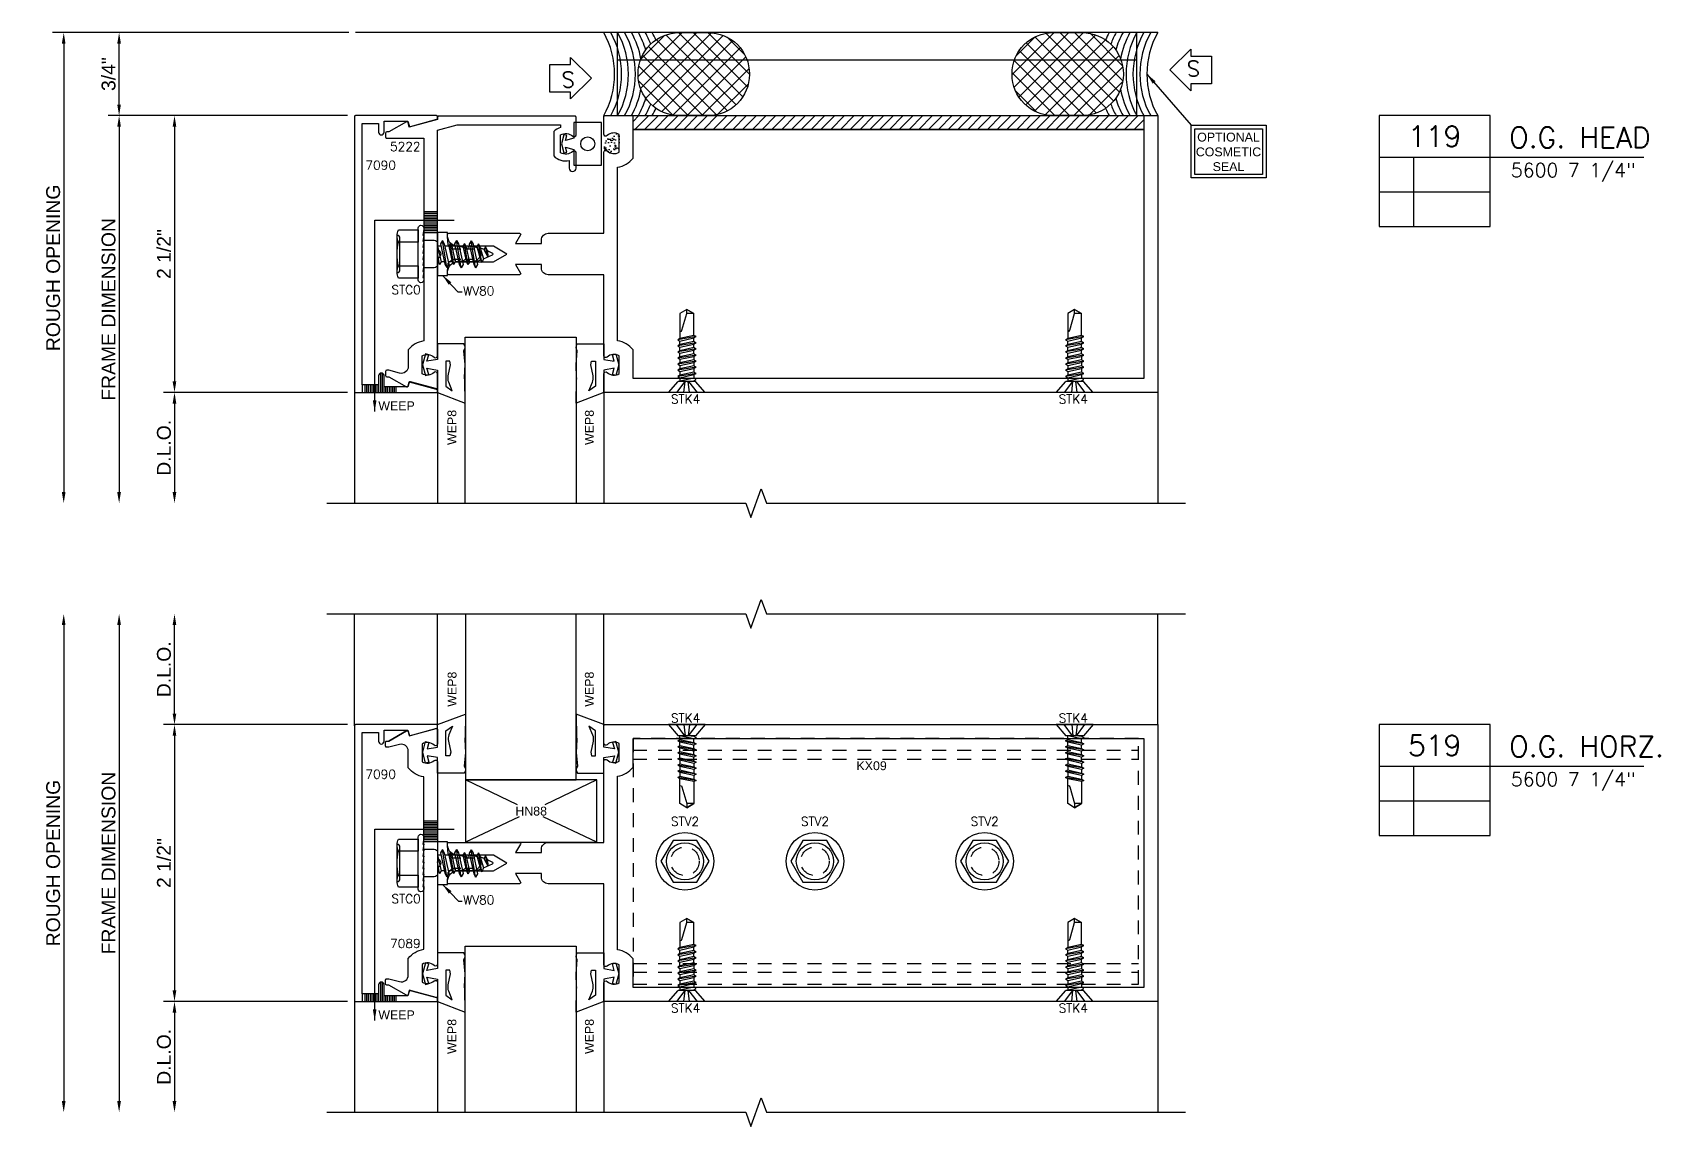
# Model space of a CAD drawing. Header units: inches. Extents: x -1 to 102, y -34 to 13.
# Drawn here: x 87.68 to 102.37, y 3.54 to 13.42 of the extents above; entities that cross this region are included whole.
import ezdxf
from ezdxf.enums import TextEntityAlignment as Align

# ---------------------------------------------------------------- set-up
doc = ezdxf.new("R2010")
doc.units = ezdxf.units.IN
doc.header["$LTSCALE"] = 0.5
doc.header["$MEASUREMENT"] = 0
doc.linetypes.add('HIDDEN', pattern=[0.375, 0.25, -0.125])
for name, color, linetype in [('EFCO_0', 7, 'Continuous'), ('EFCO_SD TEXT', 7, 'Continuous'), ('ZE-ANNO-LINE-HIDD', 2, 'HIDDEN'), ('ZE-ANNO-TEXT', 3, 'Continuous'), ('ZE-ANNO-TEXT-FSNR', 1, 'Continuous'), ('ZE-ANNO-TEXT-WSTP', 1, 'Continuous'), ('ZE-ANNO-TEXT-XTRU', 6, 'Continuous'), ('ZE-GLAZ-BLOK', 1, 'Continuous'), ('ZE-GLAZ-FSNR', 3, 'Continuous'), ('ZE-GLAZ-GLAS', 3, 'Continuous'), ('ZE-GLAZ-WSTP', 3, 'Continuous'), ('ZE-GLAZ-XTRU', 7, 'Continuous'), ('ZE-GLAZ-XTRU-MBND', 9, 'Continuous')]:
    doc.layers.add(name, color=color, linetype=linetype)
doc.styles.add('EFCO', font='arial.ttf')
doc.styles.add('ROMANS', font='romans.shx')
doc.styles.add('simplex', font='simplex.shx')
doc.dimstyles.new('STD1', dxfattribs={"dimtxt": 0.125, "dimasz": 0.1, "dimexe": 0.1, "dimexo": 0.0625, "dimgap": 0.03, "dimtad": 1, "dimdec": 5, "dimzin": 4, "dimdsep": 46, "dimlunit": 4, "dimtxsty": 'EFCO', "dimcen": 0.09, "dimclrd": 1, "dimclre": 1, "dimclrt": 3, "dimazin": 0, "dimtfac": 1, "dimtdec": 5, "dimtmove": 0, "dimatfit": 3, "dimfxl": 1, "dimfrac": 2, "dimtolj": 1, "dimtzin": 0, "dimarcsym": 0})

# ---------------------------------------------------------------- blocks, each defined once
blk = doc.blocks.new('SYM')
at = {"layer": 'EFCO_0', "color": 5, "linetype": 'Continuous'}
for p, q in [((0, 0), (0, -1)), ((1, 0), (0, 0)), ((1, -1), (1, 0)), ((0, -0.375), (2.388, -0.375)), ((0.313, -1), (0.313, -0.375)), ((0, -0.688), (1, -0.688)), ((0, -1), (1, -1))]:
    blk.add_line(p, q, dxfattribs=at)
at = {"layer": 'EFCO_0', "color": 3, "style": 'simplex'}
for tag, height, p in [('DETAIL', 0.188, (0.5, -0.188)), ('REF', 0.125, (0.159, -0.531)), ('REF', 0.125, (0.659, -0.531)), ('REF', 0.125, (0.159, -0.836)), ('REF', 0.125, (0.659, -0.836))]:
    blk.add_attdef(tag, text='', height=height, dxfattribs=at).set_placement(p, align=Align.MIDDLE_CENTER)
for p, height in [((1.172, -0.291), 0.188), ((1.188, -0.556), 0.125)]:
    blk.add_attdef('DES.', p, '', height=height, dxfattribs=at)
blk = doc.blocks.new('*D309')
at = {"layer": 'Defpoints', "color": 0, "linetype": 'Continuous', "transparency": 16777216}
for p in [(88.962, 8.169), (90.337, 8.169), (90.587, 7.169)]:
    blk.add_point(p, dxfattribs=at)
at = {"layer": 'EFCO_0', "color": 1, "linetype": 'Continuous', "lineweight": -2, "transparency": 16777216}
for p, q in [((88.962, 7.269), (88.962, 8.069)), ((90.524, 7.169), (88.862, 7.169))]:
    blk.add_line(p, q, dxfattribs=at)
at = {"layer": 'EFCO_0', "color": 1, "linetype": 'Continuous', "transparency": 16777216}
for points in [[(88.945, 8.069), (88.978, 8.069), (88.962, 8.169)], [(88.945, 7.269), (88.978, 7.269), (88.962, 7.169)]]:
    blk.add_solid(points, dxfattribs=at)
at = {"layer": 'EFCO_0', "color": 3, "linetype": 'Continuous', "transparency": 16777216, "insert": (88.867, 7.669), "char_height": 0.125, "attachment_point": 5, "rotation": 90, "style": 'EFCO'}
blk.add_mtext('\\A1;D.L.O.', dxfattribs=at)
blk = doc.blocks.new('*D310')
at = {"layer": 'Defpoints', "color": 0, "linetype": 'Continuous', "transparency": 16777216}
for p in [(90.587, 4.669), (88.962, 3.669), (90.337, 3.669)]:
    blk.add_point(p, dxfattribs=at)
at = {"layer": 'EFCO_0', "color": 1, "linetype": 'Continuous', "lineweight": -2, "transparency": 16777216}
for p, q in [((90.524, 4.669), (88.862, 4.669)), ((88.962, 4.569), (88.962, 3.769))]:
    blk.add_line(p, q, dxfattribs=at)
at = {"layer": 'EFCO_0', "color": 1, "linetype": 'Continuous', "transparency": 16777216}
for points in [[(88.945, 4.569), (88.978, 4.569), (88.962, 4.669)], [(88.945, 3.769), (88.978, 3.769), (88.962, 3.669)]]:
    blk.add_solid(points, dxfattribs=at)
at = {"layer": 'EFCO_0', "color": 3, "linetype": 'Continuous', "transparency": 16777216, "insert": (88.867, 4.169), "char_height": 0.125, "attachment_point": 5, "rotation": 90, "style": 'EFCO'}
blk.add_mtext('\\A1;D.L.O.', dxfattribs=at)
blk = doc.blocks.new('*D311')
at = {"layer": 'Defpoints', "color": 0, "linetype": 'Continuous', "transparency": 16777216}
for p in [(90.587, 7.169), (88.962, 4.669), (90.587, 4.669)]:
    blk.add_point(p, dxfattribs=at)
at = {"layer": 'EFCO_0', "color": 1, "linetype": 'Continuous', "lineweight": -2, "transparency": 16777216}
for p, q in [((90.524, 7.169), (88.862, 7.169)), ((88.962, 7.069), (88.962, 4.769)), ((90.524, 4.669), (88.862, 4.669))]:
    blk.add_line(p, q, dxfattribs=at)
at = {"layer": 'EFCO_0', "color": 1, "linetype": 'Continuous', "transparency": 16777216}
for points in [[(88.945, 7.069), (88.978, 7.069), (88.962, 7.169)], [(88.945, 4.769), (88.978, 4.769), (88.962, 4.669)]]:
    blk.add_solid(points, dxfattribs=at)
at = {"layer": 'EFCO_0', "color": 3, "linetype": 'Continuous', "transparency": 16777216, "insert": (88.867, 5.919), "char_height": 0.125, "attachment_point": 5, "rotation": 90, "style": 'EFCO'}
blk.add_mtext('\\A1;2 1/2"', dxfattribs=at)
blk = doc.blocks.new('*D312')
at = {"layer": 'Defpoints', "color": 0, "linetype": 'Continuous', "transparency": 16777216}
for p in [(90.337, 8.169), (88.462, 3.669), (90.337, 3.669)]:
    blk.add_point(p, dxfattribs=at)
at = {"layer": 'EFCO_0', "color": 1, "linetype": 'Continuous', "lineweight": -2, "transparency": 16777216}
blk.add_line((88.462, 8.069), (88.462, 3.769), dxfattribs=at)
at = {"layer": 'EFCO_0', "color": 1, "linetype": 'Continuous', "transparency": 16777216}
for points in [[(88.445, 8.069), (88.478, 8.069), (88.462, 8.169)], [(88.445, 3.769), (88.478, 3.769), (88.462, 3.669)]]:
    blk.add_solid(points, dxfattribs=at)
at = {"layer": 'EFCO_0', "color": 3, "linetype": 'Continuous', "transparency": 16777216, "insert": (88.367, 5.919), "char_height": 0.125, "attachment_point": 5, "rotation": 90, "style": 'EFCO'}
blk.add_mtext('\\A1;FRAME DIMENSION', dxfattribs=at)
blk = doc.blocks.new('STV2HD')
at = {"layer": 'ZE-GLAZ-FSNR'}
blk.add_lwpolyline([(-0.108, 0.188), (-0.217, 0), (-0.108, -0.188), (0.108, -0.188), (0.217, 0), (0.108, 0.188)], close=True, dxfattribs=at)
for radius in [0.26, 0.168]:
    blk.add_circle((0, 0), radius, dxfattribs=at)
at = {"layer": 'ZE-ANNO-TEXT-FSNR', "style": 'EFCO', "flags": 8}
blk.add_attdef('FSTN#', text='', height=0.08, dxfattribs=at).set_placement((0, 0.36), align=Align.MIDDLE_CENTER)
blk = doc.blocks.new('kx09')
at = {"layer": 'ZE-ANNO-LINE-HIDD'}
for p, q in [((0, -0.107), (4.563, -0.107)), ((0, -0.187), (4.563, -0.187)), ((0, -2.031), (4.563, -2.031)), ((0, -2.111), (4.563, -2.111))]:
    blk.add_line(p, q, dxfattribs=at)
blk.add_lwpolyline([(4.563, 0), (0, 0), (0, -2.218), (4.563, -2.218)], close=True, dxfattribs=at)
for centre in [(0.468, -1.109), (1.641, -1.109), (3.173, -1.109)]:
    blk.add_circle(centre, 0.129, dxfattribs=at)
at = {"layer": 'ZE-GLAZ-FSNR'}
ref = blk.add_blockref('STV2HD', (0.468, -1.109), dxfattribs=at)
ref.add_attrib('FSTN#', 'STV2', dxfattribs={"layer": 'ZE-ANNO-TEXT-FSNR', "height": 0.08, "style": 'ROMANS'}).set_placement((0.468, -0.749), align=Align.MIDDLE_CENTER)
ref = blk.add_blockref('STV2HD', (1.641, -1.109), dxfattribs=at)
ref.add_attrib('FSTN#', 'STV2', dxfattribs={"layer": 'ZE-ANNO-TEXT-FSNR', "height": 0.08, "style": 'ROMANS'}).set_placement((1.641, -0.749), align=Align.MIDDLE_CENTER)
ref = blk.add_blockref('STV2HD', (3.173, -1.109), dxfattribs=at)
ref.add_attrib('FSTN#', 'STV2', dxfattribs={"layer": 'ZE-ANNO-TEXT-FSNR', "height": 0.08, "style": 'ROMANS'}).set_placement((3.173, -0.749), align=Align.MIDDLE_CENTER)
at = {"layer": 'ZE-ANNO-TEXT-XTRU', "style": 'EFCO'}
blk.add_text('KX09', height=0.08, dxfattribs=at).set_placement((2.016, -0.286))
blk = doc.blocks.new('7239')
at = {"layer": 'ZE-GLAZ-XTRU', "ltscale": 0.5}
for points in [[(1.063, -0.511), (1.063, -0.01), (0.332, -0.01, -0.652555), (0.319, 0.02, 0.329088), (0.33, 0.13), (0.17, 0.13, 0.329088), (0.181, 0.02, -0.652555), (0.168, -0.01), (0.01, -0.01, -0.414214), (0, 0), (0, 4.99), (2.5, 4.99), (2.5, 0, -0.414214), (2.49, -0.01), (2.332, -0.01, -0.652555), (2.319, 0.02, 0.329088), (2.33, 0.13), (2.17, 0.13, 0.329088), (2.181, 0.02, -0.652555), (2.168, -0.01), (1.437, -0.01), (1.437, -0.511, -0.414214), (1.375, -0.573), (1.344, -0.573), (1.344, -0.806), (1.422, -0.761, -0.57735), (1.437, -0.77), (1.437, -1.41, -0.414214), (1.427, -1.42), (1.413, -1.42, -0.414214), (1.32, -1.327), (1.32, -1.006), (1.25, -0.885), (1.18, -1.006), (1.18, -1.327, -0.414214), (1.087, -1.42), (1.073, -1.42, -0.414214), (1.063, -1.41), (1.063, -0.77, -0.57735), (1.078, -0.761), (1.156, -0.806), (1.156, -0.573), (1.125, -0.573, -0.414214)], [(2.375, 4.865), (2.375, 0.255), (2.116, 0.255, 0.192798), (2.034, 0.115), (0.466, 0.115, 0.192798), (0.384, 0.255), (0.125, 0.255), (0.125, 4.865)]]:
    blk.add_lwpolyline(points, format="xyb", close=True, dxfattribs=at)
at = {"layer": 'ZE-ANNO-TEXT-XTRU', "ltscale": 0.5, "style": 'EFCO', "flags": 8}
blk.add_attdef('DIENO', text='', height=0.08, rotation=90, dxfattribs=at).set_placement((1.254, -0.276), align=Align.MIDDLE_CENTER)
blk = doc.blocks.new('STK4S')
at = {"layer": 'ZE-GLAZ-FSNR'}
for p, q in [((0, -0.166), (0, 0.166)), ((0, 0.166), (0.1, 0.079)), ((0.1, -0.079), (0.1, 0.079)), ((0.102, 0.062), (0.1, 0.065)), ((0.129, -0.062), (0.102, 0.062)), ((0.133, 0.062), (0.102, 0.062)), ((0.145, 0.083), (0.133, 0.062)), ((0.133, 0.062), (0.161, -0.062)), ((0.172, -0.083), (0.145, 0.083)), ((0.157, 0.062), (0.145, 0.083)), ((0.184, -0.062), (0.157, 0.062)), ((0.188, 0.062), (0.157, 0.062)), ((0.2, 0.083), (0.188, 0.062)), ((0.188, 0.062), (0.216, -0.062)), ((0.228, -0.083), (0.2, 0.083)), ((0.212, 0.062), (0.2, 0.083)), ((0.239, -0.062), (0.212, 0.062)), ((0.243, 0.062), (0.212, 0.062)), ((0.255, 0.083), (0.243, 0.062)), ((0.243, 0.062), (0.271, -0.062)), ((0.267, 0.062), (0.255, 0.083)), ((0.283, -0.083), (0.255, 0.083)), ((0.295, -0.062), (0.267, 0.062)), ((0.299, 0.062), (0.267, 0.062)), ((0.31, 0.083), (0.299, 0.062)), ((0.299, 0.062), (0.326, -0.062)), ((0.338, -0.083), (0.31, 0.083)), ((0.322, 0.062), (0.31, 0.083)), ((0.35, -0.062), (0.322, 0.062)), ((0.322, 0.062), (0.354, 0.062)), ((0.366, 0.083), (0.354, 0.062)), ((0.354, 0.062), (0.381, -0.062)), ((0.393, -0.083), (0.366, 0.083)), ((0.377, 0.062), (0.366, 0.083)), ((0.405, -0.062), (0.377, 0.062)), ((0.377, 0.062), (0.409, 0.062)), ((0.421, 0.083), (0.409, 0.062)), ((0.409, 0.062), (0.437, -0.062)), ((0.448, -0.083), (0.421, 0.083)), ((0.433, 0.062), (0.421, 0.083)), ((0.46, -0.062), (0.433, 0.062)), ((0.433, 0.062), (0.464, 0.062)), ((0.476, 0.083), (0.464, 0.062)), ((0.464, 0.062), (0.492, -0.062)), ((0.504, -0.083), (0.476, 0.083)), ((0.488, 0.062), (0.476, 0.083)), ((0.515, -0.062), (0.488, 0.062)), ((0, -0.166), (0.1, -0.079)), ((0.1, -0.038), (0.105, -0.062)), ((0.105, -0.062), (0.1, -0.062)), ((0.105, -0.062), (0.117, -0.083)), ((0.117, -0.083), (0.129, -0.062)), ((0.161, -0.062), (0.129, -0.062)), ((0.161, -0.062), (0.172, -0.083)), ((0.172, -0.083), (0.184, -0.062)), ((0.216, -0.062), (0.184, -0.062)), ((0.216, -0.062), (0.228, -0.083)), ((0.228, -0.083), (0.239, -0.062)), ((0.271, -0.062), (0.239, -0.062)), ((0.271, -0.062), (0.283, -0.083)), ((0.283, -0.083), (0.295, -0.062)), ((0.326, -0.062), (0.295, -0.062)), ((0.326, -0.062), (0.338, -0.083)), ((0.338, -0.083), (0.35, -0.062)), ((0.35, -0.062), (0.381, -0.062)), ((0.381, -0.062), (0.393, -0.083)), ((0.393, -0.083), (0.405, -0.062)), ((0.405, -0.062), (0.437, -0.062)), ((0.437, -0.062), (0.448, -0.083)), ((0.448, -0.083), (0.46, -0.062)), ((0.46, -0.062), (0.492, -0.062)), ((0.492, -0.062), (0.504, -0.083)), ((0.504, -0.083), (0.515, -0.062))]:
    blk.add_line(p, q, dxfattribs=at)
for points in [[(0.1, 0.019), (0, 0.095)], [(0, 0.026), (0.1, 0.015)], [(0.515, -0.062), (0.712, -0.062), (0.75, 0), (0.712, 0.062), (0.488, 0.062)], [(0, -0.023), (0.1, -0.012)], [(0.1, -0.016), (0, -0.092)]]:
    blk.add_lwpolyline(points, dxfattribs=at)
blk.add_lwpolyline([(0.55, 0.062), (0.55, 0.059, 0.333704), (0.561, 0.044), (0.712, 0), (0.75, 0), (0.712, -0.062), (0.712, 0)], format="xyb", dxfattribs=at)
at = {"layer": 'ZE-ANNO-TEXT-FSNR', "style": 'EFCO', "flags": 8}
blk.add_attdef('FSTN#', text='', height=0.08, rotation=270, dxfattribs=at).set_placement((-0.1, 0), align=Align.MIDDLE_CENTER)
blk = doc.blocks.new('HN88')
at = {"layer": 'ZE-GLAZ-BLOK'}
for p, q in [((0.471, -0.223), (0, 0)), ((1.187, 0), (0.716, -0.223)), ((0.486, -0.332), (0, -0.562)), ((1.187, -0.562), (0.701, -0.332))]:
    blk.add_line(p, q, dxfattribs=at)
blk.add_lwpolyline([(1.187, -0.562), (1.187, 0), (0, 0), (0, -0.562)], close=True, dxfattribs=at)
at = {"layer": 'ZE-ANNO-TEXT-XTRU', "style": 'EFCO', "flags": 8}
blk.add_attdef('BKNO', text='', height=0.08, dxfattribs=at).set_placement((0.594, -0.281), align=Align.MIDDLE_CENTER)
blk = doc.blocks.new('WEP8 COMPRESSED')
at = {"layer": 'ZE-GLAZ-WSTP'}
for points in [[(-0.188, -0.135), (-0.048, -0.135), (-0.031, -0.04), (-0.089, -0.056), (-0.098, -0.026), (0, 0), (0.097, -0.026), (0.089, -0.056), (0.031, -0.04), (0.048, -0.135), (0.25, -0.135), (0.346, -0.385), (0.133, -0.382, 0.152568), (0.115, -0.38), (-0.001, -0.385), (-0.126, -0.374, -0.354839), (-0.188, -0.374)], [(0.101, -0.232), (0, -0.253), (-0.032, -0.245), (-0.032, -0.209), (0.194, -0.209), (0.236, -0.269), (0.158, -0.237, 0.152568)]]:
    blk.add_lwpolyline(points, format="xyb", close=True, dxfattribs=at)
at = {"layer": 'ZE-ANNO-TEXT-XTRU', "style": 'EFCO', "flags": 8}
blk.add_attdef('WEP8', text='', height=0.08, dxfattribs=at).set_placement((0.056, -0.499), align=Align.MIDDLE_CENTER)
blk = doc.blocks.new('*U84')
at = {"layer": 'ZE-GLAZ-WSTP'}
ref = blk.add_blockref('WEP8 COMPRESSED', (-0.25, -0.135), dxfattribs=dict(at, xscale=-1, rotation=180))
ref.add_attrib('WEP8', 'WEP8', dxfattribs={"layer": 'ZE-ANNO-TEXT-XTRU', "height": 0.08, "style": 'EFCO'}).set_placement((0.32, 0.131), align=Align.MIDDLE_CENTER)
blk = doc.blocks.new('*U85')
at = {"layer": 'ZE-GLAZ-WSTP'}
ref = blk.add_blockref('WEP8 COMPRESSED', (-0.25, 0.135), dxfattribs=at)
ref.add_attrib('WEP8', 'WEP8', dxfattribs={"layer": 'ZE-ANNO-TEXT-XTRU', "height": 0.08, "style": 'EFCO'}).set_placement((0.32, -0.13), align=Align.MIDDLE_CENTER)
blk = doc.blocks.new('5625G1INSL')
at = {"layer": 'ZE-GLAZ-GLAS'}
blk.add_lwpolyline([(-0.453, 2.156), (-0.453, 0.656), (0.547, 0.656), (0.547, 2.156)], dxfattribs=at)
at = {"layer": 'ZE-GLAZ-XTRU-MBND'}
for p, q in [((-0.703, 1.156), (-0.703, 2.156)), ((0.797, 1.156), (0.797, 2.156))]:
    blk.add_line(p, q, dxfattribs=at)
at = {"layer": 'ZE-GLAZ-BLOK'}
blk.add_blockref('HN88', (-0.453, 0.656), dxfattribs=at).add_auto_attribs({'BKNO': 'HN88'})
at = {"layer": 'ZE-GLAZ-WSTP', "linetype": 'Continuous', "rotation": 89.99999999999999}
for name, p in [('*U85', (-0.703, 1.156)), ('*U84', (0.797, 1.156))]:
    blk.add_blockref(name, p, dxfattribs=at)
blk = doc.blocks.new('*U35')
at = {"layer": 'ZE-GLAZ-WSTP'}
ref = blk.add_blockref('WEP8 COMPRESSED', (0.25, 0.135), dxfattribs=dict(at, xscale=-1))
ref.add_attrib('WEP8', 'WEP8', dxfattribs={"layer": 'ZE-ANNO-TEXT-XTRU', "height": 0.08, "style": 'EFCO'}).set_placement((-0.316, -0.13), align=Align.MIDDLE_CENTER)
blk = doc.blocks.new('*U36')
at = {"layer": 'ZE-GLAZ-WSTP'}
ref = blk.add_blockref('WEP8 COMPRESSED', (0.25, -0.135), dxfattribs=dict(at, rotation=180))
ref.add_attrib('WEP8', 'WEP8', dxfattribs={"layer": 'ZE-ANNO-TEXT-XTRU', "height": 0.08, "style": 'EFCO'}).set_placement((-0.316, 0.13), align=Align.MIDDLE_CENTER)
blk = doc.blocks.new('5625G1INHD')
at = {"layer": 'ZE-GLAZ-GLAS'}
blk.add_lwpolyline([(-1.251, -1), (-1.251, 0.5), (-0.25, 0.5), (-0.25, -1)], dxfattribs=at)
at = {"layer": 'ZE-GLAZ-XTRU-MBND'}
for p, q in [((-1.501, 0), (-1.501, -1)), ((0, 0), (0, -1))]:
    blk.add_line(p, q, dxfattribs=at)
at = {"layer": 'ZE-GLAZ-WSTP', "linetype": 'Continuous', "rotation": 90}
for name, p in [('*U35', (-1.501, 0)), ('*U36', (0, 0))]:
    blk.add_blockref(name, p, dxfattribs=at)
blk = doc.blocks.new('7089')
at = {"layer": 'EFCO_0', "color": 5, "linetype": 'Continuous', "ltscale": 0.5}
blk.add_lwpolyline([(-1.194, -0.281, -0.493145), (-1.188, -0.266), (-1.149, -0.256), (-1.215, -0.013, -0.493145), (-1.205, 0), (-1.077, 0, -0.652555), (-1.064, -0.03, 0.329088), (-1.075, -0.14), (-0.915, -0.14, 0.329088), (-0.926, -0.03, -0.652555), (-0.913, 0), (0.913, 0, -0.652555), (0.926, -0.03, 0.329088), (0.915, -0.14), (1.075, -0.14, 0.329088), (1.064, -0.03, -0.652555), (1.077, 0), (1.205, 0, -0.493145), (1.215, -0.013), (1.149, -0.256), (1.188, -0.266, -0.493145), (1.194, -0.281), (1.102, -0.439), (1.102, -0.459, -0.414214), (1.092, -0.469), (1.055, -0.469, -0.414214), (1.045, -0.459), (1.045, -0.439), (1.071, -0.343, 0.493145), (1.011, -0.265), (0.861, -0.265, -0.192798), (0.779, -0.125), (-0.779, -0.125, -0.192798), (-0.861, -0.265), (-1.011, -0.265, 0.493145), (-1.071, -0.343), (-1.045, -0.439), (-1.045, -0.459, -0.414214), (-1.055, -0.469), (-1.092, -0.469, -0.414214), (-1.102, -0.459), (-1.102, -0.439), (-1.194, -0.281), (-1.102, -0.439)], format="xyb", dxfattribs=at)
at = {"layer": 'EFCO_SD TEXT', "color": 1, "linetype": 'Continuous', "style": 'simplex'}
blk.add_text('7089', height=0.08, rotation=90, dxfattribs=at).set_placement((0.766, -0.428))
blk = doc.blocks.new('STC0S')
at = {"layer": 'ZE-GLAZ-FSNR'}
for p, q in [((-0.168, 0.24), (-0.168, 0.24)), ((-0.162, 0.24), (0.162, 0.24)), ((0.168, 0.24), (0.168, 0.24)), ((-0.095, -0.143), (0.011, -0.125)), ((-0.071, -0.129), (-0.095, -0.143)), ((-0.071, -0.156), (-0.095, -0.143)), ((-0.071, -0.129), (-0.071, -0.125)), ((-0.053, -0.125), (-0.071, -0.129)), ((0.07, -0.125), (-0.071, -0.156)), ((0.072, -0.155), (0.072, -0.125)), ((-0.071, -0.186), (-0.071, -0.156)), ((-0.071, -0.256), (-0.071, -0.222)), ((-0.071, -0.315), (-0.071, -0.283)), ((0.072, -0.224), (0.072, -0.19)), ((0.072, -0.283), (0.072, -0.252)), ((-0.071, -0.383), (-0.071, -0.35)), ((-0.071, -0.445), (-0.071, -0.41)), ((0.072, -0.351), (0.072, -0.318)), ((0.072, -0.413), (0.072, -0.379)), ((-0.055, -0.511), (-0.069, -0.48)), ((0.042, -0.543), (0.057, -0.51)), ((0.07, -0.48), (0.072, -0.474)), ((0.072, -0.474), (0.072, -0.448))]:
    blk.add_line(p, q, dxfattribs=at)
for points in [[(-0.108, 0.227), (-0.108, 0.05), (-0.217, 0.05), (-0.217, 0.227, -0.23094), (-0.108, 0.227, -0.057544), (0, 0.24)], [(-0.168, 0.24, 0.414214), (-0.143, 0.215), (0.108, 0.215)], [(0, 0.24, -0.057544), (0.108, 0.227, -0.23094), (0.217, 0.227), (0.217, 0.05), (0.108, 0.05), (0.108, 0.227)], [(0.108, 0.215), (0.143, 0.215, 0.414214), (0.168, 0.24, 0.414214)]]:
    blk.add_lwpolyline(points, format="xyb", dxfattribs=at)
at = {"layer": 'ZE-GLAZ-FSNR', "flags": 128}
blk.add_lwpolyline([(-0.048, 0.009), (-0.048, 0), (-0.102, 0.009), (-0.102, 0), (-0.157, 0.009), (-0.157, 0), (-0.211, 0.009), (-0.211, 0), (-0.235, 0, -0.414214), (-0.26, 0.025), (-0.26, 0.025, -0.414214), (-0.235, 0.05), (0.235, 0.05, -0.414214), (0.26, 0.025), (0.26, 0.025, -0.414214), (0.235, 0), (0.225, 0), (0.171, 0.009), (0.171, 0), (0.116, 0.009), (0.116, 0), (0.061, 0.009), (0.061, 0), (0.007, 0.009), (0.007, 0)], format="xyb", close=True, dxfattribs=at)
for points in [[(0.125, 0.007), (0.125, -0.094, -0.414214), (0.094, -0.125), (-0.094, -0.125, -0.414214), (-0.125, -0.094), (-0.125, 0.004)], [(-0.043, -0.538), (-0.008, -0.62, 0.665055), (0.009, -0.619), (0.028, -0.575)]]:
    blk.add_lwpolyline(points, format="xyb", dxfattribs=at)
for points in [[(0.121, -0.296), (0.091, -0.314), (-0.094, -0.355), (-0.124, -0.337), (0.121, -0.296), (0.091, -0.279), (-0.094, -0.319), (-0.124, -0.337)], [(0.123, -0.168), (0.092, -0.185), (-0.092, -0.226), (-0.123, -0.209), (0.123, -0.168), (0.092, -0.15), (-0.092, -0.191), (-0.123, -0.209)], [(0.096, -0.239), (0.072, -0.253), (-0.071, -0.284), (-0.095, -0.271), (0.096, -0.239), (0.072, -0.225), (-0.071, -0.257), (-0.095, -0.271)], [(0.12, -0.427), (0.089, -0.445), (-0.096, -0.486), (-0.126, -0.468), (0.12, -0.427), (0.089, -0.41), (-0.096, -0.451), (-0.126, -0.468)], [(0.094, -0.367), (0.071, -0.381), (-0.073, -0.413), (-0.096, -0.399), (0.094, -0.367), (0.071, -0.354), (-0.073, -0.385), (-0.096, -0.399)], [(0.092, -0.493), (0.069, -0.479), (-0.054, -0.511), (-0.078, -0.524), (0.092, -0.493), (0.055, -0.51), (-0.042, -0.539), (-0.078, -0.524)], [(0.065, -0.556), (0.041, -0.543), (-0.025, -0.578), (0.065, -0.556), (0.027, -0.576), (-0.025, -0.578)]]:
    blk.add_lwpolyline(points, dxfattribs=at)
at = {"layer": 'ZE-ANNO-TEXT-FSNR', "style": 'EFCO', "flags": 8}
blk.add_attdef('FSTN#', text='', height=0.08, dxfattribs=at).set_placement((0, 0.34), align=Align.MIDDLE_CENTER)
blk = doc.blocks.new('WV80MD')
at = {"layer": 'EFCO_0', "color": 3}
blk.add_lwpolyline([(-0.09, -0.38), (0, -0.38), (0, -0.354), (0, -0.346), (0.005, -0.271), (0.044, -0.232), (0.121, -0.232), (0.068, -0.235), (0.07, -0.257), (0.132, -0.25, 0.161357), (0.153, -0.24, -0.191866), (0.174, -0.232), (0.237, -0.232), (0.184, -0.235), (0.186, -0.257), (0.248, -0.25, 0.169459), (0.266, -0.241), (0.295, -0.212, 0.414214), (0.295, -0.162), (0.266, -0.133, 0.169459), (0.248, -0.124), (0.186, -0.117), (0.184, -0.139), (0.237, -0.142), (0.174, -0.142, -0.191866), (0.153, -0.134, 0.161357), (0.132, -0.124), (0.07, -0.117), (0.068, -0.139), (0.121, -0.142), (0.044, -0.142), (0.005, -0.103), (0, -0.028), (0, -0.02), (0, 0.006), (-0.09, 0.006), (-0.09, -0.02), (-0.09, -0.028), (-0.09, -0.147, -0.713871), (-0.09, -0.227), (-0.09, -0.346), (-0.09, -0.354)], format="xyb", close=True, dxfattribs=at)
blk = doc.blocks.new('7090MD')
at = {"layer": 'EFCO_0', "color": 5, "linetype": 'Continuous', "ltscale": 0.5}
blk.add_lwpolyline([(2.42, 0.07), (0.06, 0.07), (0.06, 0.217), (0.14, 0.217, 1), (0.14, 0.267), (0.04, 0.267), (0.04, 0.482), (0.08, 0.493, 0.414183), (0.087, 0.505), (0.023, 0.743, 0.339483), (0.013, 0.75), (0, 0.75, 0.414214), (-0.01, 0.74), (-0.01, 0.01, 0.414214), (0, 0), (2.48, 0, 0.414214), (2.49, 0.01), (2.49, 0.74, 0.414214), (2.48, 0.75), (2.467, 0.75, 0.339483), (2.457, 0.743), (2.393, 0.505, 0.414183), (2.4, 0.493), (2.44, 0.482), (2.44, 0.267), (2.34, 0.267, 1), (2.34, 0.217), (2.42, 0.217)], format="xyb", close=True, dxfattribs=at)
at = {"layer": 'EFCO_SD TEXT', "color": 1, "linetype": 'Continuous', "ltscale": 0.5, "style": 'simplex'}
blk.add_text('7090', height=0.08, rotation=90, dxfattribs=at).set_placement((0.478, 0.099))
blk = doc.blocks.new('*D318')
at = {"layer": 'Defpoints', "color": 0, "linetype": 'Continuous', "transparency": 16777216}
for p in [(90.337, 8.169), (87.962, 3.669), (90.337, 3.669)]:
    blk.add_point(p, dxfattribs=at)
at = {"layer": 'EFCO_0', "color": 1, "linetype": 'Continuous', "lineweight": -2, "transparency": 16777216}
blk.add_line((87.962, 8.069), (87.962, 3.769), dxfattribs=at)
at = {"layer": 'EFCO_0', "color": 1, "linetype": 'Continuous', "transparency": 16777216}
for points in [[(87.945, 8.069), (87.978, 8.069), (87.962, 8.169)], [(87.945, 3.769), (87.978, 3.769), (87.962, 3.669)]]:
    blk.add_solid(points, dxfattribs=at)
at = {"layer": 'EFCO_0', "color": 3, "linetype": 'Continuous', "transparency": 16777216, "insert": (87.867, 5.919), "char_height": 0.125, "attachment_point": 5, "rotation": 90, "style": 'EFCO'}
blk.add_mtext('\\A1;ROUGH OPENING', dxfattribs=at)
blk = doc.blocks.new('*D417')
at = {"layer": 'Defpoints', "color": 0, "linetype": 'Continuous', "transparency": 16777216}
for p in [(88.462, 13.419), (90.597, 13.419), (90.587, 12.669)]:
    blk.add_point(p, dxfattribs=at)
at = {"layer": 'EFCO_0', "color": 1, "linetype": 'Continuous', "lineweight": -2, "transparency": 16777216}
for p, q in [((90.534, 13.419), (88.362, 13.419)), ((88.462, 12.769), (88.462, 13.319)), ((90.524, 12.669), (88.362, 12.669))]:
    blk.add_line(p, q, dxfattribs=at)
at = {"layer": 'EFCO_0', "color": 1, "linetype": 'Continuous', "transparency": 16777216}
for points in [[(88.445, 13.319), (88.478, 13.319), (88.462, 13.419)], [(88.445, 12.769), (88.478, 12.769), (88.462, 12.669)]]:
    blk.add_solid(points, dxfattribs=at)
at = {"layer": 'EFCO_0', "color": 3, "linetype": 'Continuous', "transparency": 16777216, "insert": (88.367, 13.044), "char_height": 0.125, "attachment_point": 5, "rotation": 90, "style": 'EFCO'}
blk.add_mtext('\\A1;3/4"', dxfattribs=at)
blk = doc.blocks.new('*D418')
at = {"layer": 'Defpoints', "color": 0, "linetype": 'Continuous', "transparency": 16777216}
for p in [(90.587, 10.169), (88.962, 9.169), (90.337, 9.169)]:
    blk.add_point(p, dxfattribs=at)
at = {"layer": 'EFCO_0', "color": 1, "linetype": 'Continuous', "lineweight": -2, "transparency": 16777216}
for p, q in [((90.524, 10.169), (88.862, 10.169)), ((88.962, 10.069), (88.962, 9.269))]:
    blk.add_line(p, q, dxfattribs=at)
at = {"layer": 'EFCO_0', "color": 1, "linetype": 'Continuous', "transparency": 16777216}
for points in [[(88.945, 10.069), (88.978, 10.069), (88.962, 10.169)], [(88.945, 9.269), (88.978, 9.269), (88.962, 9.169)]]:
    blk.add_solid(points, dxfattribs=at)
at = {"layer": 'EFCO_0', "color": 3, "linetype": 'Continuous', "transparency": 16777216, "insert": (88.867, 9.669), "char_height": 0.125, "attachment_point": 5, "rotation": 90, "style": 'EFCO'}
blk.add_mtext('\\A1;D.L.O.', dxfattribs=at)
blk = doc.blocks.new('*D419')
at = {"layer": 'Defpoints', "color": 0, "linetype": 'Continuous', "transparency": 16777216}
for p in [(90.587, 12.669), (88.462, 9.169), (90.337, 9.169)]:
    blk.add_point(p, dxfattribs=at)
at = {"layer": 'EFCO_0', "color": 1, "linetype": 'Continuous', "lineweight": -2, "transparency": 16777216}
for p, q in [((90.524, 12.669), (88.362, 12.669)), ((88.462, 12.569), (88.462, 9.269))]:
    blk.add_line(p, q, dxfattribs=at)
at = {"layer": 'EFCO_0', "color": 1, "linetype": 'Continuous', "transparency": 16777216}
for points in [[(88.445, 12.569), (88.478, 12.569), (88.462, 12.669)], [(88.445, 9.269), (88.478, 9.269), (88.462, 9.169)]]:
    blk.add_solid(points, dxfattribs=at)
at = {"layer": 'EFCO_0', "color": 3, "linetype": 'Continuous', "transparency": 16777216, "insert": (88.367, 10.919), "char_height": 0.125, "attachment_point": 5, "rotation": 90, "style": 'EFCO'}
blk.add_mtext('\\A1;FRAME DIMENSION', dxfattribs=at)
blk = doc.blocks.new('*D420')
at = {"layer": 'Defpoints', "color": 0, "linetype": 'Continuous', "transparency": 16777216}
for p in [(90.587, 12.669), (88.962, 10.169), (90.587, 10.169)]:
    blk.add_point(p, dxfattribs=at)
at = {"layer": 'EFCO_0', "color": 1, "linetype": 'Continuous', "lineweight": -2, "transparency": 16777216}
for p, q in [((90.524, 12.669), (88.862, 12.669)), ((88.962, 12.569), (88.962, 10.269)), ((90.524, 10.169), (88.862, 10.169))]:
    blk.add_line(p, q, dxfattribs=at)
at = {"layer": 'EFCO_0', "color": 1, "linetype": 'Continuous', "transparency": 16777216}
for points in [[(88.945, 12.569), (88.978, 12.569), (88.962, 12.669)], [(88.945, 10.269), (88.978, 10.269), (88.962, 10.169)]]:
    blk.add_solid(points, dxfattribs=at)
at = {"layer": 'EFCO_0', "color": 3, "linetype": 'Continuous', "transparency": 16777216, "insert": (88.867, 11.419), "char_height": 0.125, "attachment_point": 5, "rotation": 90, "style": 'EFCO'}
blk.add_mtext('\\A1;2 1/2"', dxfattribs=at)
blk = doc.blocks.new('*D421')
at = {"layer": 'Defpoints', "color": 0, "linetype": 'Continuous', "transparency": 16777216}
for p in [(90.597, 13.419), (87.962, 9.169), (90.337, 9.169)]:
    blk.add_point(p, dxfattribs=at)
at = {"layer": 'EFCO_0', "color": 1, "linetype": 'Continuous', "lineweight": -2, "transparency": 16777216}
for p, q in [((90.534, 13.419), (87.862, 13.419)), ((87.962, 13.319), (87.962, 9.269))]:
    blk.add_line(p, q, dxfattribs=at)
at = {"layer": 'EFCO_0', "color": 1, "linetype": 'Continuous', "transparency": 16777216}
for points in [[(87.945, 13.319), (87.978, 13.319), (87.962, 13.419)], [(87.945, 9.269), (87.978, 9.269), (87.962, 9.169)]]:
    blk.add_solid(points, dxfattribs=at)
at = {"layer": 'EFCO_0', "color": 3, "linetype": 'Continuous', "transparency": 16777216, "insert": (87.867, 11.294), "char_height": 0.125, "attachment_point": 5, "rotation": 90, "style": 'EFCO'}
blk.add_mtext('\\A1;ROUGH OPENING', dxfattribs=at)
blk = doc.blocks.new('weq4')
at = {"layer": 'ZE-GLAZ-WSTP'}
blk.add_lwpolyline([(0.002, 0.082), (-0.02, 0), (0.002, -0.082), (0.031, -0.074), (0.019, -0.03), (0.093, -0.05), (0.093, -0.192), (0.343, -0.192), (0.343, 0.192), (0.093, 0.192), (0.093, 0.05), (0.019, 0.03), (0.031, 0.074)], close=True, dxfattribs=at)
blk.add_circle((0.218, 0), 0.063, dxfattribs=at)
at = {"layer": 'ZE-ANNO-TEXT-WSTP', "style": 'EFCO', "flags": 8}
blk.add_attdef('GSK#', text='', height=0.08, dxfattribs=at).set_placement((0.531, -0.042), align=Align.MIDDLE_CENTER)
blk = doc.blocks.new('weq4permassy')
at = {"layer": 'EFCO_0', "linetype": 'Continuous'}
h = blk.add_hatch(dxfattribs=at)
h.set_pattern_fill('AR-SAND', color=3, scale=0.03125, style=0)
h.set_pattern_definition([(37.5, (-2.249966, -1e-06), (-0.0019685, 0.0602132), [0, -0.0475, 0, -0.053125, 0, -0.05078125]), (7.5, (-2.249966, -1e-06), (0.0553055, 0.088192), [0, -0.025625, 0, -0.0428125, 0, -0.01640625]), (327.5, (-2.288403, -1e-06), (0.0973169, 0.0001768), [0, -0.015625, 0, -0.05625, 0, -0.0734375]), (317.5, (-2.2884, -1e-06), (0.0939415, 0.0274274), [0, -0.0078125, 0, -0.036875, 0, -0.0421875])])
h.paths.add_polyline_path([(0.14, -0.17, 0.329088), (0.03, -0.181, -0.630801), (0, -0.169), (0, -0.331, -0.630795), (0.03, -0.319, 0.329074), (0.14, -0.33)])
blk.add_blockref('weq4', (-0.363, -0.255))
blk = doc.blocks.new('5222MR')
at = {"layer": 'EFCO_0', "color": 5, "linetype": 'Continuous', "ltscale": 0.5}
blk.add_lwpolyline([(-0.915, 0), (0.915, 0, 0.192798), (0.996, -0.14), (1.146, -0.14, -0.493145), (1.206, -0.218), (1.18, -0.314), (1.18, -0.334, 0.414214), (1.19, -0.344), (1.228, -0.344, 0.414214), (1.238, -0.334), (1.238, -0.314), (1.329, -0.156, 0.493145), (1.323, -0.141), (1.285, -0.131), (1.35, 0.112, 0.493145), (1.34, 0.125), (1.212, 0.125, 0.652555), (1.199, 0.095, -0.329088), (1.211, -0.015), (1.05, -0.015, -0.329088), (1.062, 0.095, 0.652555), (1.049, 0.125), (-0.987, 0.125), (-1.035, 0.302), (-1.035, 1.235), (-1.012, 1.235, 0.118512), (-0.975, 1.173), (-0.755, 1.173, 0.250363), (-0.713, 1.313), (-0.646, 1.313, 1), (-0.646, 1.375), (-0.783, 1.375, 0.652555), (-0.796, 1.345, -0.329088), (-0.785, 1.235), (-0.945, 1.235, -0.329088), (-0.933, 1.345, 0.652555), (-0.947, 1.375), (-1.105, 1.375, 0.414214), (-1.115, 1.365), (-1.115, 0.135, 0.414214), (-1.105, 0.125), (-1.085, 0.125), (-1.016, -0.131), (-1.057, -0.142, 0.493145), (-1.063, -0.157), (-0.972, -0.314), (-0.972, -0.334, 0.414214), (-0.962, -0.344), (-0.925, -0.344, 0.414214), (-0.915, -0.334)], format="xyb", close=True, dxfattribs=at)
at = {"layer": 'EFCO_SD TEXT', "color": 1, "linetype": 'Continuous', "ltscale": 0.5, "style": 'simplex'}
blk.add_text('5222', height=0.08, rotation=90, dxfattribs=at).set_placement((-0.8, -0.304))
blk = doc.blocks.new('750br')
at = {"layer": 'EFCO_0', "linetype": 'Continuous'}
h = blk.add_hatch(dxfattribs=at)
h.set_pattern_fill('ANSI37', color=1, scale=0.75, style=0)
h.set_pattern_definition([(45, (-852.51541, -3497.71385), (-0.0662912607, 0.0662912607), []), (135, (-852.51541, -3497.71385), (-0.0662912607, -0.0662912607), [])])
edge = h.paths.add_edge_path()
edge.add_line((0.31, -0.378), (0.31, -0.372))
edge.add_arc((0.682, -0.372), 0.372, 90, 180, ccw=False)
edge.add_line((0.682, 0), (0.943, 0))
edge.add_arc((0.943, -0.372), 0.372, 0, 90, ccw=False)
edge.add_line((1.315, -0.372), (1.315, -0.378))
edge.add_arc((0.943, -0.378), 0.372, -90, 0, ccw=False)
edge.add_line((0.943, -0.75), (0.682, -0.75))
edge.add_arc((0.682, -0.378), 0.372, 180, 270, ccw=False)
at = {"layer": 'EFCO_0', "color": 3, "linetype": 'Continuous'}
blk.add_lwpolyline([(0.31, -0.378), (0.31, -0.372, -0.414214), (0.682, 0), (0.943, 0, -0.414214), (1.315, -0.372), (1.315, -0.378, -0.414214), (0.943, -0.75), (0.682, -0.75, -0.414214)], format="xyb", close=True, dxfattribs=at)
at = {"layer": 'EFCO_0', "color": 5, "linetype": 'Continuous'}
blk.add_lwpolyline([(-0.486, -0.287), (-0.299, -0.287), (-0.299, -0.224), (-0.111, -0.412), (-0.299, -0.599), (-0.299, -0.537), (-0.486, -0.537)], close=True, dxfattribs=at)
at = {"layer": 'EFCO_0', "color": 3, "linetype": 'Continuous'}
for centre, start, end in [((-0.669, -0.375), 330.7254, 29.2746), ((-0.606, -0.375), 330.7254, 29.2746), ((-0.544, -0.375), 330.7254, 29.2746), ((-0.481, -0.375), 330.7254, 29.2746), ((-0.419, -0.375), 10.3337, 29.2746), ((-0.356, -0.375), 16.5205, 29.2746), ((-0.294, -0.375), 20.6458, 29.2746), ((-0.231, -0.375), 23.7469, 29.2746), ((-0.419, -0.375), 330.7254, 349.6663), ((-0.356, -0.375), 330.7254, 343.4795), ((-0.294, -0.375), 330.7254, 339.3542), ((-0.231, -0.375), 330.7254, 336.2531)]:
    blk.add_arc(centre, 0.767, start, end, dxfattribs=at)
at = {"layer": 'EFCO_0', "color": 3, "linetype": 'Continuous', "style": 'simplex'}
blk.add_text('S', height=0.14, dxfattribs=at).set_placement((-0.322, -0.425), align=Align.MIDDLE)
blk = doc.blocks.new('5625CD725HD')
at = {"layer": 'EFCO_0', "linetype": 'Continuous'}
h = blk.add_hatch(dxfattribs=at)
h.set_pattern_fill('ANSI31', color=1, scale=0.5, style=0)
h.set_pattern_definition([(45, (-94.02268, -65.25924), (-0.044194174, 0.044194174), [])])
h.paths.add_polyline_path([(4.875, -0.125), (4.875, 0), (0.265, 0), (0.265, -0.125)])
at = {"layer": 'EFCO_0', "color": 3, "linetype": 'Continuous'}
for p, q in [((5, 0.75), (-2.24, 0.75)), ((0.125, 0), (0.125, 0.75)), ((4.812, 0), (4.812, 0.75)), ((4.812, 0.5), (0.125, 0.5))]:
    blk.add_line(p, q, dxfattribs=at)
at = {"layer": 'EFCO_0', "color": 1, "linetype": 'Continuous'}
blk.add_lwpolyline([(0.265, 0), (4.875, 0), (4.875, -0.125), (0.265, -0.125)], close=True, dxfattribs=at)
at = {"layer": 'EFCO_0', "linetype": 'Continuous'}
blk.add_blockref('750br', (0, 0.75), dxfattribs=at)
at = {"layer": 'EFCO_0', "linetype": 'Continuous', "rotation": 180}
blk.add_blockref('750br', (5, 0), dxfattribs=at)
blk = doc.blocks.new('5625WEEP')
at = {"layer": 'ZE-ANNO-TEXT'}
for p, q in [((0, 0.187), (-0.125, 0.187)), ((0, 0.172), (-0.125, 0.172)), ((0, 0.156), (-0.125, 0.156)), ((0, 0.141), (-0.125, 0.141)), ((0, 0.125), (-0.125, 0.125)), ((0, 0.109), (-0.125, 0.109)), ((0, 0.094), (-0.125, 0.094)), ((0, 0.078), (-0.125, 0.078)), ((0, 0.062), (-0.125, 0.062)), ((0, 0.047), (-0.125, 0.047)), ((0, 0.031), (-0.125, 0.031)), ((0, 0.016), (-0.125, 0.016)), ((0, 0), (-0.125, 0)), ((-0.532, -1.286), (-0.532, -1.443)), ((-0.516, -1.269), (-0.516, -1.443)), ((-0.501, -1.269), (-0.501, -1.443)), ((-0.485, -1.282), (-0.485, -1.443)), ((-0.68, -1.373), (-0.68, -1.443)), ((-0.657, -1.373), (-0.657, -1.443)), ((-0.641, -1.373), (-0.641, -1.443)), ((-0.626, -1.373), (-0.626, -1.443)), ((-0.61, -1.373), (-0.61, -1.443)), ((-0.595, -1.373), (-0.595, -1.443)), ((-0.579, -1.373), (-0.579, -1.443)), ((-0.563, -1.373), (-0.563, -1.443)), ((-0.548, -1.373), (-0.548, -1.443)), ((-0.47, -1.393), (-0.47, -1.443)), ((-0.454, -1.393), (-0.454, -1.443)), ((-0.438, -1.393), (-0.438, -1.443)), ((-0.423, -1.393), (-0.423, -1.443)), ((-0.407, -1.393), (-0.407, -1.443)), ((-0.391, -1.393), (-0.391, -1.443)), ((-0.376, -1.393), (-0.376, -1.443))]:
    blk.add_line(p, q, dxfattribs=at)
at = {"layer": 'ZE-ANNO-TEXT', "style": 'EFCO'}
blk.add_text('WEEP', height=0.08, dxfattribs=at).set_placement((-0.535, -1.603))
at = {"layer": 'ZE-ANNO-TEXT'}
blk.add_leader([(-0.568, -1.615), (-0.568, 0.112), (0.151, 0.112)], dimstyle='STD1', override={"dimgap": 0.03, "dimtad": 0}, dxfattribs=at)
blk = doc.blocks.new('optionalsealnote')
at = {"layer": 'ZE-ANNO-TEXT'}
for points in [[(0.4, -0.461), (1.076, -0.461), (1.076, -0.938), (0.4, -0.938)], [(0.432, -0.493), (1.044, -0.493), (1.044, -0.906), (0.432, -0.906)]]:
    blk.add_lwpolyline(points, close=True, dxfattribs=at)
at = {"layer": 'ZE-ANNO-TEXT', "insert": (0.737, -0.703), "char_height": 0.08, "width": 0.55238, "attachment_point": 5, "style": 'EFCO'}
blk.add_mtext('OPTIONAL COSMETIC SEAL', dxfattribs=at)
at = {"layer": 'ZE-ANNO-TEXT'}
blk.add_leader([(0, 0), (0.4, -0.461)], dimstyle='STD1', override={"dimgap": 0.03, "dimtad": 0}, dxfattribs=at)

msp = doc.modelspace()

# ---------------------------------------------------------------- linework, layer by layer
at = {"layer": 'EFCO_0', "color": 3, "linetype": 'Continuous'}
for p, q in [((90.586669, 10.179148), (90.586669, 9.16915)), ((97.836635, 10.169148), (97.836635, 9.169148)), ((90.586669, 7.159149), (90.586669, 8.16915)), ((97.836635, 7.16915), (97.836635, 8.16915)), ((90.586669, 4.679149), (90.586669, 3.66915)), ((97.836635, 4.66915), (97.836635, 3.66915))]:
    msp.add_line(p, q, dxfattribs=at)
at = {"layer": 'EFCO_0', "color": 1, "linetype": 'Continuous'}
for points in [[(90.336669, 9.16915), (94.117902, 9.169149), (94.164777, 9.040361), (94.258527, 9.297937), (94.305402, 9.169149), (98.086635, 9.169148)], [(90.336669, 8.16915), (94.117902, 8.16915), (94.164777, 8.040362), (94.258527, 8.297938), (94.305402, 8.16915), (98.086635, 8.16915)], [(90.336669, 3.66915), (94.117902, 3.66915), (94.164777, 3.540362), (94.258527, 3.797938), (94.305402, 3.66915), (98.086635, 3.66915)]]:
    msp.add_lwpolyline(points, dxfattribs=at)

# ---------------------------------------------------------------- block references
at = {"color": 3, "linetype": 'Continuous', "rotation": 90}
for p in [(91.211669, 11.419149), (91.211669, 5.91915)]:
    msp.add_blockref('STC0S', p, dxfattribs=at)
for p in [(91.426635, 11.606149), (91.426635, 6.10615)]:
    msp.add_blockref('WV80MD', p)
at = {"rotation": 90}
for p in [(93.586635, 10.169149), (97.086635, 10.169148), (93.586635, 4.66915), (97.086635, 4.66915)]:
    msp.add_blockref('STK4S', p, dxfattribs=at)
at = {"xscale": -1, "rotation": 90}
for p in [(93.586635, 7.16915), (97.086635, 7.16915)]:
    msp.add_blockref('STK4S', p, dxfattribs=at)
at = {"layer": 'EFCO_0', "linetype": 'Continuous'}
for name, p in [('5625CD725HD', (92.836635, 12.669149)), ('optionalsealnote', (97.738694, 13.044148)), ('weq4permassy', (92.836635, 12.669149)), ('5625WEEP', (91.336669, 11.611649)), ('5625G1INHD', (92.836635, 10.169149)), ('5625G1INSL', (92.040261, 6.013148)), ('kx09', (93.101635, 7.04415)), ('5625WEEP', (91.336669, 6.11165)), ('5625G1INHD', (92.836635, 4.66915))]:
    msp.add_blockref(name, p, dxfattribs=at)
at = {"layer": 'EFCO_0', "linetype": 'Continuous', "rotation": 270}
for name, p in [('7090MD', (90.586669, 12.659148)), ('5222MR', (91.211669, 11.549368)), ('7239', (92.846635, 12.669148)), ('7090MD', (90.586669, 7.159149)), ('7089', (91.336669, 5.91915)), ('7239', (92.846635, 7.169148))]:
    msp.add_blockref(name, p, dxfattribs=at)
at = {"layer": 'EFCO_0'}
ref = msp.add_blockref('SYM', (99.836635, 12.669149), dxfattribs=at)
ref.add_attrib('DETAIL', '119', dxfattribs={"color": 3, "height": 0.1875, "style": 'simplex'}).set_placement((100.336635, 12.481649), align=Align.MIDDLE_CENTER)
ref.add_attrib('DES.', 'O.G. HEAD', (101.008528, 12.378098), dxfattribs={"color": 3, "height": 0.1875, "style": 'simplex'})
ref.add_attrib('DES.', '5600 7 1/4"', (101.024354, 12.113321), dxfattribs={"color": 3, "height": 0.125, "style": 'simplex'})
ref = msp.add_blockref('SYM', (99.836635, 7.16915), dxfattribs=at)
ref.add_attrib('DETAIL', '519', dxfattribs={"color": 3, "height": 0.1875, "style": 'simplex'}).set_placement((100.336635, 6.98165), align=Align.MIDDLE_CENTER)
ref.add_attrib('DES.', 'O.G. HORZ.', (101.008528, 6.878098), dxfattribs={"color": 3, "height": 0.1875, "style": 'simplex'})
ref.add_attrib('DES.', '5600 7 1/4"', (101.024354, 6.613322), dxfattribs={"color": 3, "height": 0.125, "style": 'simplex'})

# ---------------------------------------------------------------- texts
at = {"layer": 'EFCO_0', "color": 1, "linetype": 'Continuous', "style": 'simplex'}
for p in [(93.442908, 10.069381), (96.942908, 10.06938), (93.442907, 7.188917), (96.942907, 7.188917), (93.442907, 4.569382), (96.942907, 4.569382)]:
    msp.add_text('STK4', height=0.08, dxfattribs=at).set_placement(p)
at = {"layer": 'EFCO_SD TEXT', "color": 1, "style": 'simplex'}
for s, p in [('STC0', (90.920527, 11.057038)), ('WV80', (91.5673, 11.046002)), ('STC0', (90.920527, 5.557038)), ('WV80', (91.567299, 5.546002))]:
    msp.add_text(s, height=0.08, dxfattribs=at).set_placement(p)

# ---------------------------------------------------------------- dimensions: what is measured, and where the dimension line sits
at = {"layer": 'EFCO_0', "linetype": 'Continuous'}
for base, p1, p2, text, override, picture, middle in [((87.961669, 9.169149), (90.596669, 13.419148), (90.336669, 9.169149), 'ROUGH OPENING', {"dimse2": 1}, '*D421', (87.866995, 11.294148)), ((88.461669, 9.169149), (90.586669, 12.669148), (90.336669, 9.169149), 'FRAME DIMENSION', {"dimse2": 1}, '*D419', (88.366995, 10.919148)), ((88.961669, 9.169149), (90.586669, 10.169148), (90.336669, 9.169149), 'D.L.O.', {"dimse2": 1}, '*D418', (88.866995, 9.669148)), ((87.961669, 3.66915), (90.336669, 8.16915), (90.336669, 3.66915), 'ROUGH OPENING', {"dimse1": 1, "dimse2": 1}, '*D318', (87.866994, 5.91915)), ((88.461669, 3.66915), (90.336669, 8.16915), (90.336669, 3.66915), 'FRAME DIMENSION', {"dimse1": 1, "dimse2": 1}, '*D312', (88.366994, 5.91915)), ((88.961669, 8.16915), (90.586669, 7.16915), (90.336669, 8.16915), 'D.L.O.', {"dimse1": 0, "dimse2": 1}, '*D309', (88.866994, 7.66915)), ((88.961669, 3.66915), (90.586669, 4.66915), (90.336669, 3.66915), 'D.L.O.', {"dimse2": 1}, '*D310', (88.866994, 4.16915))]:
    dim = msp.add_linear_dim(base=base, p1=p1, p2=p2, angle=90, text=text, dimstyle='STD1', override=override, dxfattribs=at)
    dim.commit()
    dim.dimension.update_dxf_attribs({"geometry": picture, "text_midpoint": middle})
for base, p1, p2, picture, middle in [((88.461669, 13.419148), (90.586669, 12.669148), (90.596669, 13.419148), '*D417', (88.366995, 13.044148)), ((88.961669, 10.169148), (90.586669, 12.669148), (90.586669, 10.169148), '*D420', (88.867037, 11.419148)), ((88.961669, 4.66915), (90.586669, 7.16915), (90.586669, 4.66915), '*D311', (88.867037, 5.91915))]:
    dim = msp.add_linear_dim(base=base, p1=p1, p2=p2, angle=90, dimstyle='STD1', dxfattribs=at)
    dim.commit()
    dim.dimension.update_dxf_attribs({"geometry": picture, "text_midpoint": middle})

# ---------------------------------------------------------------- leaders
at = {"layer": 'EFCO_0'}
msp.add_leader([(91.381652, 11.226649), (91.517855, 11.077489), (91.55884, 11.077489)], dimstyle='STD1', override={"dimgap": 0.03, "dimtad": 0}, dxfattribs=at)
at = {"layer": 'EFCO_0', "linetype": 'Continuous'}
msp.add_leader([(91.381652, 5.72665), (91.525137, 5.574729), (91.558337, 5.574729)], dimstyle='STD1', override={"dimgap": 0.03, "dimtad": 0}, dxfattribs=at)

doc.saveas('drawing.dxf')
